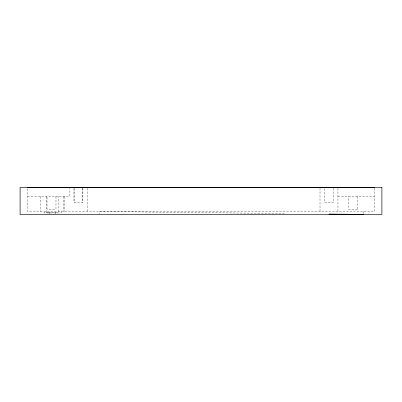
<?xml version="1.0" encoding="UTF-8"?>
<svg xmlns="http://www.w3.org/2000/svg" width="402" height="402" viewBox="0 0 402 402"><rect width="100%" height="100%" fill="white"/><g stroke="black" fill="none" stroke-linecap="round" stroke-linejoin="round"><path stroke-width="0.3" stroke-dasharray="2.01 1.51" d="M27.577 196.513L69.435 196.513L69.435 188.141M337.946 196.513L374.423 196.513M357.383 209.221L348.413 209.221L348.413 196.513M46.411 196.513L46.411 212.221L58.375 212.211L58.375 196.513M284.43 213.562L99.339 211.467L99.339 213.859M46.411 212.221L50.104 213.713M374.423 188.141L374.423 211.467L27.577 211.467L27.577 188.141M363.488 211.467L363.488 213.859M357.383 196.513L357.363 209.221M337.946 188.141L337.946 211.467M333.454 188.166L333.459 202.523L324.489 202.523L324.494 188.166M320.007 188.156L320.007 211.467M87.375 188.156L87.375 211.467M82.882 188.196L82.882 202.523L73.933 202.523L73.933 188.196M82.415 188.166L82.415 202.497M74.395 188.166L74.395 202.497M64.355 196.513L64.355 211.467M63.456 196.513L63.456 211.467M61.29 211.467L61.29 212.959L44.094 212.959L44.094 211.467M55.978 196.513L55.978 209.221L47.009 209.221L47.009 196.513M55.672 212.211L55.672 213.859M49.707 212.211L49.702 213.713M40.431 196.513L40.431 211.467"/><path stroke-width="0.6" d="M374.423 187.543L27.577 187.543M73.933 187.573L82.882 187.573M324.489 187.573L333.459 187.573M328.977 214.065L363.488 214.457M381.9 187.543L20.1 187.543L20.1 214.457L381.9 214.457L381.9 187.543"/></g></svg>
